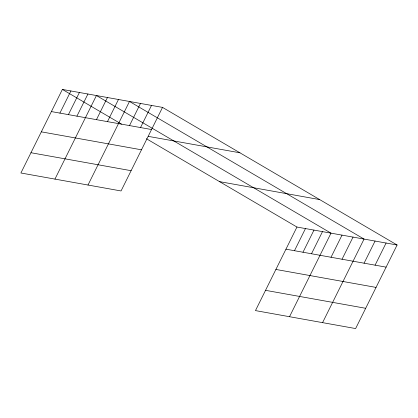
<?xml version="1.0" encoding="UTF-8"?>
<svg xmlns="http://www.w3.org/2000/svg" width="418" height="418" viewBox="0 0 418 418"><rect width="100%" height="100%" fill="white"/><g stroke="black" fill="none" stroke-linecap="round" stroke-linejoin="round"><path stroke-width="0.63" d="M162.529 107.4L62.381 89.436L20.9 172.995L121.048 190.958L162.529 107.4L397.1 245.005L355.619 328.564L255.471 310.6L296.952 227.042L397.1 245.005M59.905 113.1L70.893 90.962M68.416 114.626L79.404 92.488M76.928 116.152L87.916 94.019M54.951 179.103L96.427 95.544L331.004 233.15L289.522 316.708M96.459 119.658L107.447 97.519M107.473 121.633L118.461 99.494M87.999 185.028L129.481 101.469L364.052 239.075L322.571 322.639M129.507 125.583L140.495 103.445M140.521 127.558L151.509 105.42M294.476 250.706L305.464 228.568M302.987 252.232L313.975 230.099M311.499 253.763L322.492 231.624M331.03 257.263L342.018 235.125M342.044 259.238L353.032 237.1M364.078 263.188L375.066 241.05M375.092 265.164L386.086 243.03M51.388 111.575L151.541 129.533M148.301 136.373L239.937 152.805M41.33 131.842L141.477 149.806M219.544 181.631L319.692 199.595M30.963 152.727L131.111 170.69M285.964 249.18L386.112 267.139M275.901 269.448L376.048 287.412M265.534 290.332L365.682 308.296M62.381 89.436L121.544 124.141M146.389 138.719L296.952 227.042"/></g></svg>
